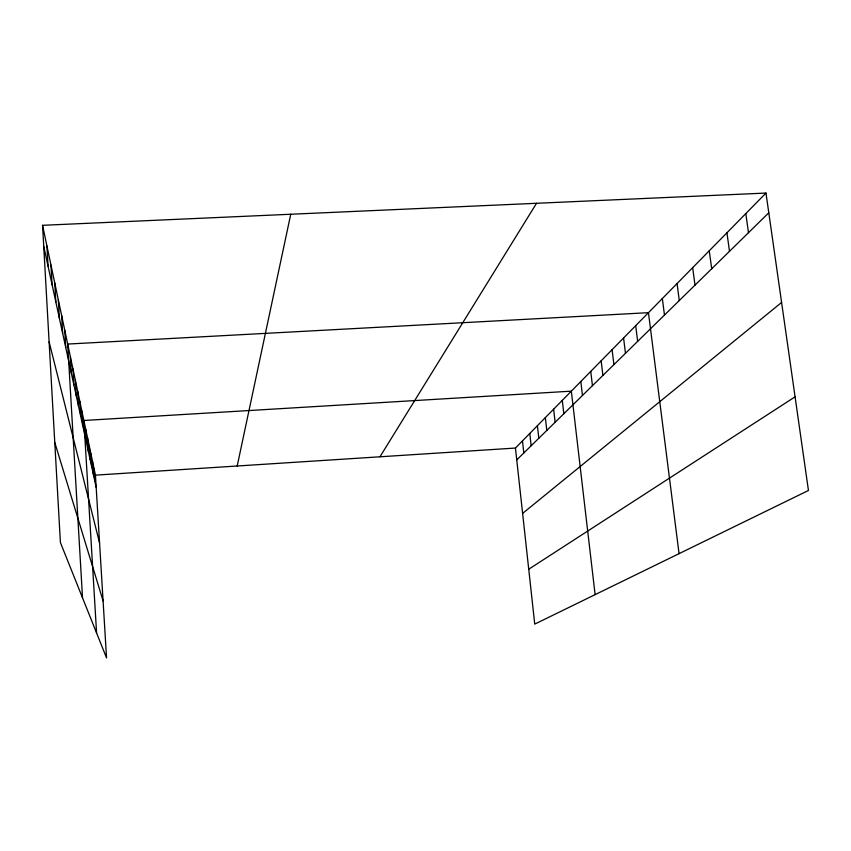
<?xml version="1.0" encoding="UTF-8"?>
<svg xmlns="http://www.w3.org/2000/svg" width="851" height="851" viewBox="0 0 851 851"><rect width="100%" height="100%" fill="white"/><g stroke="black" fill="none" stroke-linecap="round" stroke-linejoin="round"><path stroke-width="1.28" d="M237.195 465.997L290.744 214.25M379.961 456.796L536.524 203.293M515.451 448.051L765.974 193.06L808.45 490.474L534.747 624.113L515.451 448.051L95.44 475.145L42.55 225.313L765.974 193.06M516.748 459.891L768.793 212.793M522.61 513.408L781.601 302.445M528.726 569.234L795.079 396.832M54.783 442.52L103.088 600.934M49.113 341.836L99.567 542.97M43.731 246.322L96.195 487.432M745.806 213.59L748.486 232.706M726.945 232.791L729.498 251.322M709.266 250.779L711.702 268.767M692.671 267.671L695.001 285.149M677.066 283.564L679.279 300.552M662.344 298.541L664.471 315.072M679.055 553.65L648.451 312.679L67.686 344.059L82.526 597.859M635.686 325.667L637.654 341.357M623.581 337.985L625.474 353.293M612.092 349.697L613.911 364.632M601.157 360.824L602.912 375.419M590.743 371.419L592.445 385.684M580.818 381.525L582.456 395.47M595.115 594.636L571.34 391.162L83.866 420.479L96.588 633.006M562.288 400.385L563.83 413.735M553.629 409.193L555.129 422.266M545.342 417.628L546.799 430.436M537.396 425.713L538.811 438.265M529.779 433.467L531.152 445.764M522.471 440.903L523.801 452.977M95.44 475.145L106.556 657.94L60.41 542.555L42.55 225.313M93.993 468.305L94.759 480.836M92.493 461.178L93.259 473.964M90.919 453.743L91.706 466.795M89.27 445.977L90.078 459.306M87.547 437.861L88.366 451.487M85.749 429.372L86.589 443.297M81.898 411.15L82.77 425.723M79.824 401.364L80.707 416.277M77.643 391.066L78.547 406.352M75.356 380.237L76.282 395.896M72.931 368.823L73.877 384.886M70.388 356.782L71.356 373.27M64.75 330.167L65.761 347.57M61.623 315.413L62.666 333.326M58.304 299.701L59.368 318.168M54.751 282.957L55.847 301.999M50.964 265.065L52.081 284.713M46.911 245.896L48.06 266.203"/></g></svg>
